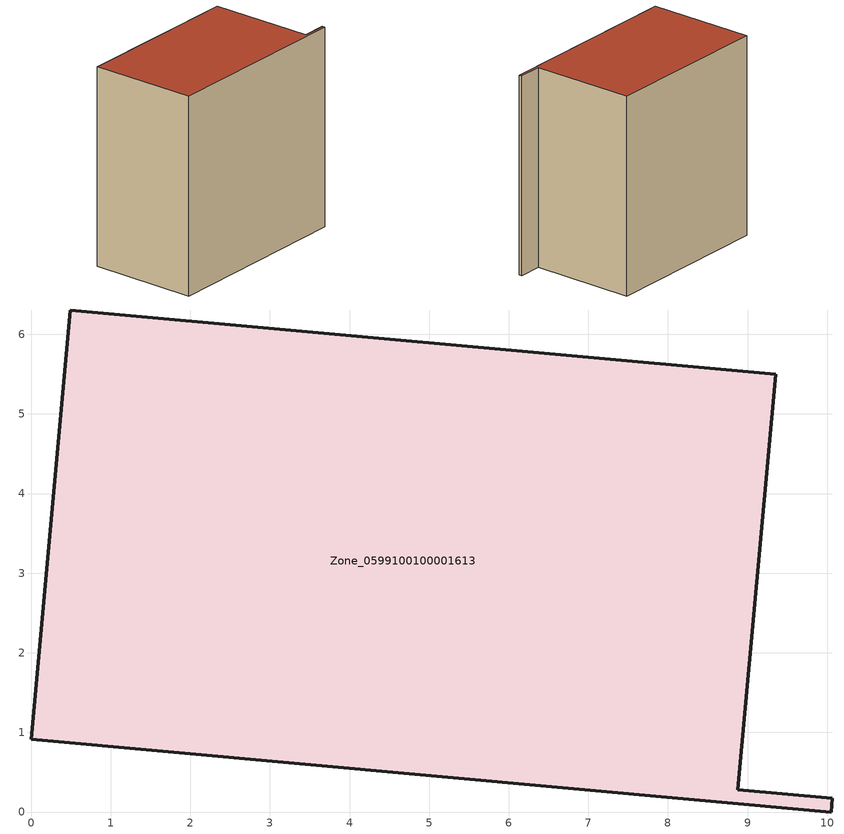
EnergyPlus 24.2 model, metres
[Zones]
Zone_0599100100001613
 floor ground (C_G): 0,0.91 0.49,6.31 9.35,5.5 8.88,0.28 10.06,0.17 10.05,0 z0
 wall outside (C_F): 10.06,0.17 8.88,0.28 9.35,5.5 0.49,6.31 0,0.91 10.05,0 10.06,0.17 z0:10.09
 roof outside (C_R): 0,0.91 10.05,0 10.06,0.17 8.88,0.28 9.35,5.5 0.49,6.31 z10.09
[BUILDING]
Pand.0599100100001613: North Axis=0; Terrain=City; Loads Convergence Tolerance Value=0.04; Temperature Convergence Tolerance Value=0.4; Solar Distribution=FullExterior; Maximum Number of Warmup Days=25; Minimum Number of Warmup Days=1
[Site:Location]
Rotterdam.The.Hague.AP_ZH_NLD Design_Conditions: Latitude=51.96; Longitude=4.45; Time Zone=1; Elevation=-4.5
[SITE:GROUNDTEMPERATURE:BUILDINGSURFACE]
18, 18, 18, 18, 18, 18, 18, 18, 18, 18, 18, 18
[MATERIAL] Thermal Absorptance=0.9; Solar Absorptance=0.7; Visible Absorptance=0.7
Name | Roughness | Thickness | Conductivity | Density | Specific Heat
G.TI.2006-2014 | MediumSmooth | 0.15 | 0.06 | 540 | 1210
F.TI.2006-2014 | Rough | 0.3 | 0.12 | 1920 | 840
R.TI.2006-2014 | MediumRough | 0.2 | 0.08 | 1500 | 1000
[CONSTRUCTION]
C_G: G.TI.2006-2014
C_F: F.TI.2006-2014
C_R: R.TI.2006-2014
[ZONE]
Zone_0599100100001613: Type=1; Multiplier=1; Ceiling Height=Autocalculate; Volume=Autocalculate; Floor Area=autocalculate; Part of Total Floor Area=Yes
[ZONEINFILTRATION:DESIGNFLOWRATE]
Infil_Zone_0599100100001613: Zone or ZoneList or Space or SpaceList=Zone_0599100100001613; Schedule=AlwaysOn; Design Flow Rate Calculation Method=Flow/Area; Flow Rate per Floor Area=0.0015; Constant Term Coefficient=1; Temperature Term Coefficient=0; Velocity Term Coefficient=0; Velocity Squared Term Coefficient=0
[HVACTEMPLATE:ZONE:IDEALLOADSAIRSYSTEM]
Zone_0599100100001613: Maximum Heating Supply Air Temperature=50; Minimum Cooling Supply Air Temperature=13; Maximum Heating Supply Air Humidity Ratio=0.0156; Minimum Cooling Supply Air Humidity Ratio=0.0077; Heating Limit=NoLimit; Cooling Limit=NoLimit; Dehumidification Control Type=ConstantSensibleHeatRatio; Cooling Sensible Heat Ratio=0.7; Dehumidification Setpoint=60; Humidification Control Type=None; Humidification Setpoint=30; Outdoor Air Method=None; Outdoor Air Flow Rate per Person=0.00944; Outdoor Air Flow Rate per Zone Floor Area=0; Outdoor Air Flow Rate per Zone=0; Demand Controlled Ventilation Type=None; Outdoor Air Economizer Type=NoEconomizer; Heat Recovery Type=None; Sensible Heat Recovery Effectiveness=0.7; Latent Heat Recovery Effectiveness=0.65
[ZONECONTROL:THERMOSTAT]
ThermostatControl_Zone_0599100100001613: Zone or ZoneList=Zone_0599100100001613; Control Type Schedule=DualSetpointControlType; Control 1=Thermostat_Zone_0599100100001613; Temperature Difference Between Cutout And Setpoint=0
[THERMOSTATSETPOINT:DUALSETPOINT]
Thermostat_Zone_0599100100001613: Heating Setpoint Temperature Schedule=HeatingSetpoint_Zone_0599100100001613; Cooling Setpoint Temperature Schedule=CoolingSetpoint_Zone_0599100100001613
[SCHEDULE:COMPACT]
HeatingSetpoint_Zone_0599100100001613: Through: 12/31, For: AllDays, Until: 24:00, 21
CoolingSetpoint_Zone_0599100100001613: Through: 12/31, For: AllDays, Until: 24:00, 24
DualSetpointControlType: Through: 12/31, For: AllDays, Until: 24:00, 4
AlwaysOn: Through: 12/31, For: AllDays, Until: 24:00, 1
